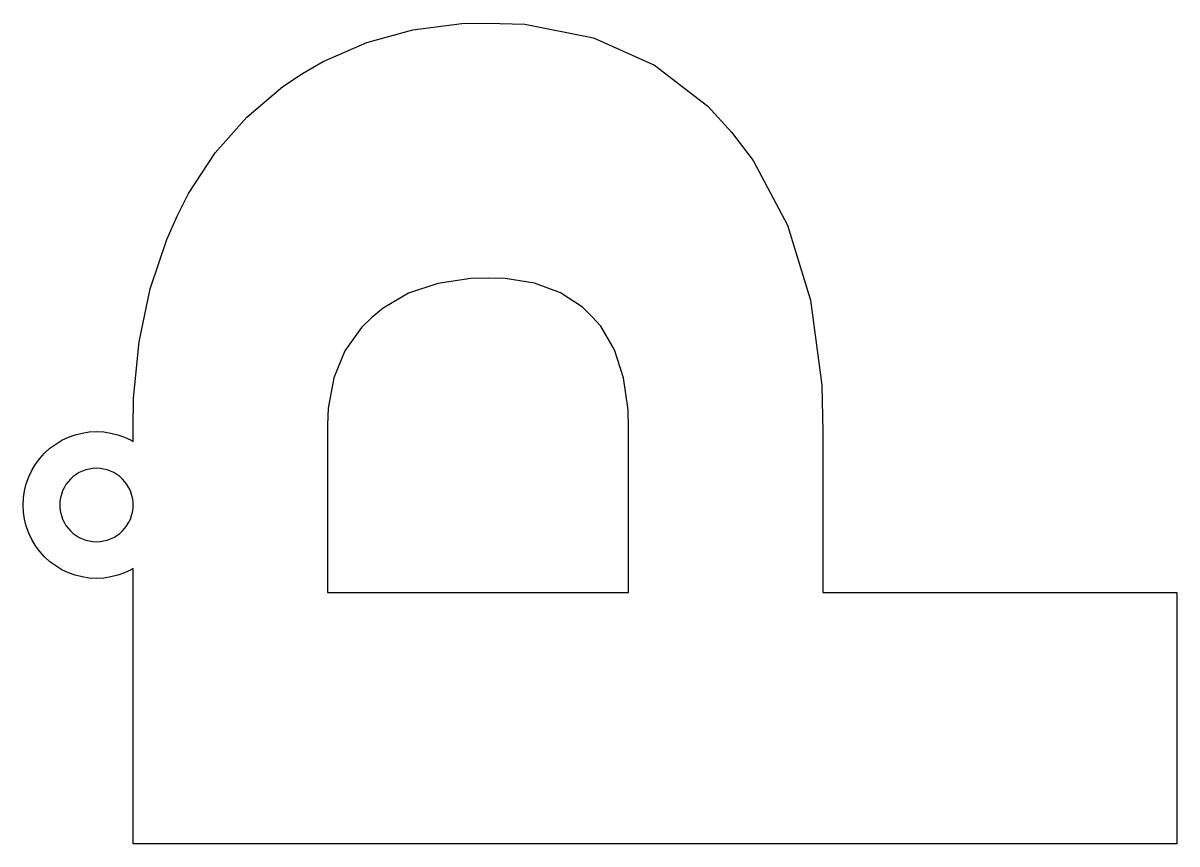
# Model space of a CAD drawing. Header units: millimetres. Extents: x -13.6 to 80.7, y 13.6 to 80.7.
import ezdxf

# ---------------------------------------------------------------- set-up
doc = ezdxf.new("R2010")
doc.units = ezdxf.units.MM

msp = doc.modelspace()

# ---------------------------------------------------------------- linework, layer by layer
at = {"color": 0}
for points in [[(-4.585, 47.625), (-4.548, 50.047), (-4.098, 54.655), (-3.198, 58.983), (-1.848, 63.029), (-0.985, 64.935), (-0.053, 66.782), (2.129, 70.123), (4.692, 73.039), (7.635, 75.528), (9.265, 76.595), (10.948, 77.587), (14.5, 79.136), (18.272, 80.167), (22.266, 80.682), (24.355, 80.725), (27.423, 80.632), (33.037, 79.517), (38.024, 77.286), (42.385, 73.937), (44.305, 71.795), (46.095, 69.491), (48.896, 64.192), (50.763, 58.062), (51.697, 51.102), (51.775, 47.275), (51.775, 34.145), (80.725, 34.145), (80.725, 13.585), (-4.585, 13.585), (-4.585, 36.119), (-4.757, 36.016), (-5.289, 35.764), (-5.843, 35.566), (-6.414, 35.423), (-6.997, 35.336), (-7.585, 35.307), (-8.173, 35.336), (-8.756, 35.423), (-9.327, 35.566), (-9.881, 35.764), (-10.413, 36.016), (-10.918, 36.319), (-11.391, 36.669), (-11.828, 37.065), (-12.223, 37.501), (-12.574, 37.974), (-12.877, 38.479), (-13.128, 39.011), (-13.327, 39.566), (-13.47, 40.137), (-13.556, 40.719), (-13.585, 41.307), (-13.556, 41.896), (-13.47, 42.478), (-13.327, 43.049), (-13.128, 43.604), (-12.877, 44.136), (-12.574, 44.641), (-12.223, 45.114), (-11.828, 45.55), (-11.391, 45.946), (-10.918, 46.296), (-10.413, 46.599), (-9.881, 46.851), (-9.327, 47.049), (-8.756, 47.192), (-8.173, 47.279), (-7.585, 47.307), (-6.997, 47.279), (-6.414, 47.192), (-5.843, 47.049), (-5.289, 46.851), (-4.757, 46.599), (-4.585, 46.496), (-4.585, 47.625)], [(35.905, 34.145), (35.905, 47.625), (35.874, 49.088), (35.499, 51.72), (34.751, 53.998), (33.63, 55.922), (32.915, 56.735), (32.143, 57.486), (30.34, 58.66), (28.229, 59.442), (25.811, 59.832), (24.475, 59.865), (23.007, 59.832), (20.319, 59.43), (17.931, 58.625), (15.843, 57.417), (14.925, 56.645), (14.069, 55.814), (12.723, 53.909), (11.815, 51.712), (11.347, 49.222), (11.295, 47.855), (11.295, 34.145), (35.905, 34.145)], [(-8.17, 44.25), (-8.456, 44.178), (-8.733, 44.079), (-8.999, 43.953), (-9.252, 43.802), (-9.488, 43.627), (-9.706, 43.429), (-9.904, 43.211), (-10.079, 42.974), (-10.231, 42.722), (-10.357, 42.456), (-10.456, 42.178), (-10.527, 41.893), (-10.571, 41.602), (-10.585, 41.307), (-10.571, 41.013), (-10.527, 40.722), (-10.456, 40.437), (-10.357, 40.159), (-10.231, 39.893), (-10.079, 39.641), (-9.904, 39.404), (-9.706, 39.186), (-9.488, 38.988), (-9.252, 38.813), (-8.999, 38.662), (-8.733, 38.536), (-8.456, 38.437), (-8.17, 38.365), (-7.879, 38.322), (-7.585, 38.307), (-7.291, 38.322), (-7, 38.365), (-6.714, 38.437), (-6.437, 38.536), (-6.171, 38.662), (-5.918, 38.813), (-5.682, 38.988), (-5.464, 39.186), (-5.266, 39.404), (-5.091, 39.641), (-4.939, 39.893), (-4.813, 40.159), (-4.714, 40.437), (-4.643, 40.722), (-4.599, 41.013), (-4.585, 41.307), (-4.599, 41.602), (-4.643, 41.893), (-4.714, 42.178), (-4.813, 42.456), (-4.939, 42.722), (-5.091, 42.974), (-5.266, 43.211), (-5.464, 43.429), (-5.682, 43.627), (-5.918, 43.802), (-6.171, 43.953), (-6.437, 44.079), (-6.714, 44.178), (-7, 44.25), (-7.291, 44.293), (-7.585, 44.307), (-7.879, 44.293), (-8.17, 44.25)]]:
    msp.add_lwpolyline(points, dxfattribs=at)

doc.saveas('drawing.dxf')
